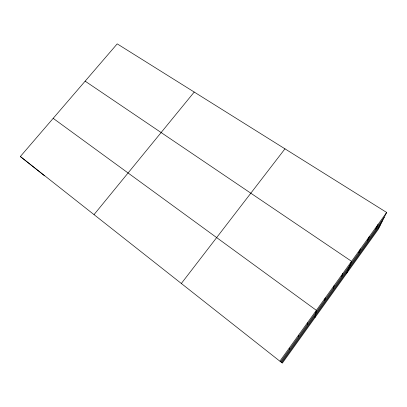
<?xml version="1.0" encoding="UTF-8"?>
<svg xmlns="http://www.w3.org/2000/svg" width="407" height="407" viewBox="0 0 407 407"><rect width="100%" height="100%" fill="white"/><g stroke="black" fill="none" stroke-linecap="round" stroke-linejoin="round"><path stroke-width="0.61" d="M307.234 324.598L307.382 322.832M314.932 317.669L316.366 310.327L53.175 118.34M324.593 300.417L325.269 297.924M333.165 288.471L334.106 285.622M341.677 276.618L342.867 273.418M346.576 273.529L351.562 261.319L85.144 81.161M358.745 252.839L360.444 248.952M367.302 240.919L369.251 236.686M375.788 229.09L377.986 224.522M386.65 212.459L378.23 229.375L282.336 363.136L20.35 156.522L117.211 43.864L386.65 212.459L279.991 360.978M280.672 361.604L384.213 217.358M281.252 362.138L382.137 221.525M281.817 362.657L380.102 225.61M181.425 283.364L284.966 148.83M94.063 214.57L194.225 92.053M20.35 156.522L44.582 175.86M289.199 348.153L289.596 349.17M298.326 335.439L298.453 336.833"/></g></svg>
